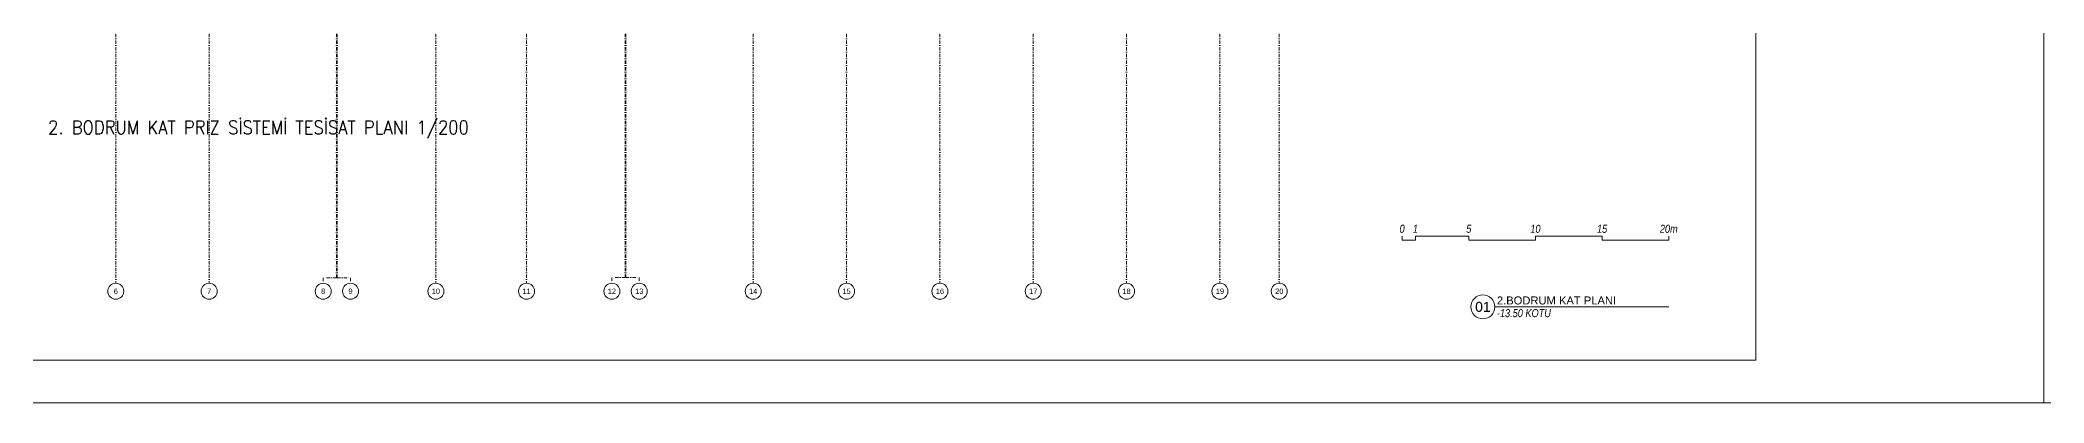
# Model space of a CAD drawing. Header units: metres. Extents: x -13194 to 152406, y -14653 to 29421.
# Drawn here: x 3132 to 18159, y -4219 to -1500 of the extents above; entities that cross this region are included whole.
import ezdxf
from ezdxf.enums import TextEntityAlignment as Align

# ---------------------------------------------------------------- set-up
doc = ezdxf.new("R2010")
doc.units = ezdxf.units.M
doc.header["$LTSCALE"] = 100
doc.header["$MEASUREMENT"] = 0
doc.linetypes.add('DASHDOT2', pattern=[0.5, 0.25, -0.125, 0, -0.125])
doc.layers.get('0').update_dxf_attribs({"color": 9, "lineweight": 9})
for name, color, linetype, lineweight in [('03', 18, 'Continuous', 9), ('21', 9, 'Continuous', 9), ('24', 9, 'DASHDOT2', 9), ('40A', 9, 'Continuous', 9), ('E-YAZI', 7, 'Continuous', 30)]:
    doc.layers.add(name, color=color, linetype=linetype, lineweight=lineweight)
doc.styles.add('Arial', font='arial.ttf', dxfattribs={"height": 2.5})
doc.styles.add('E-YAZI', font='txttw.shx')
doc.styles.add('MuuM_TEXT-ITALIC', font='ARIALNI.TTF')

# ---------------------------------------------------------------- blocks, each defined once
blk = doc.blocks.new('0_drawinglabel')
blk.add_lwpolyline([(3, 0), (46.46, 0)])
blk.add_circle((0, 0), 3)
at = {"style": 'Arial'}
blk.add_attdef('CIZIMNO', text='', height=2.5, dxfattribs=at).set_placement((0, 0), align=Align.MIDDLE)
blk.add_attdef('CIZIMADI', text='', height=2, dxfattribs=at).set_placement((3.5, 0), align=Align.BOTTOM_LEFT)
blk.add_attdef('OLCEK', text='', height=2, dxfattribs=at).set_placement((46.46, 0), align=Align.BOTTOM_RIGHT)
at = {"style": 'MuuM_TEXT-ITALIC'}
blk.add_attdef('DRAWINGNAME', text='', height=2, dxfattribs=at).set_placement((3.5, -0.59), align=Align.TOP_LEFT)
blk.add_attdef('SCALE', text='', height=2, dxfattribs=at).set_placement((46.46, -0.59), align=Align.TOP_RIGHT)
blk = doc.blocks.new('0_graphicscale')
blk.add_lwpolyline([(0, 3), (0, 0), (10, 0), (10, 3), (50, 3), (50, 0), (100, 0), (100, 3), (150, 3), (150, 0), (200, 0), (200, 3)])
at = {"style": 'MuuM_TEXT-ITALIC'}
for s, p in [('0', (0, 8.5)), ('1', (10, 8.5)), ('5', (50, 8.5)), ('10', (100, 8.5)), ('15', (150, 8.5)), ('20m', (200, 8.5))]:
    blk.add_text(s, height=6, dxfattribs=at).set_placement(p, align=Align.MIDDLE_CENTER)
blk = doc.blocks.new('0_aks')
at = {"linetype": 'Continuous'}
blk.add_circle((0, 0), 3, dxfattribs=at)
at = {"style": 'Arial'}
blk.add_attdef('AKS', text='', height=2, dxfattribs=at).set_placement((0, 0), align=Align.MIDDLE_CENTER)
blk = doc.blocks.new('p-akslar_yeni')
at = {"layer": '24'}
for points in [[(10115, -8575), (10115, -11897)], [(10815, -8575), (10815, -11897)], [(11770, -8575), (11770, -11857)], [(11775, -8575), (11775, -11857)], [(12515, -8575), (12515, -11897)], [(13195, -8575), (13195, -11897)], [(13935, -8575), (13935, -11855), (13835, -11855), (13835, -11897)], [(13940, -8575), (13940, -11855), (14040, -11855), (14040, -11897)], [(14895, -8575), (14895, -11897)], [(15595, -8575), (15595, -11897)], [(16295, -8575), (16295, -11897)], [(16995, -8575), (16995, -11897)], [(17695, -8575), (17695, -11897)], [(18395, -8575), (18395, -11897)], [(18840, -8575), (18840, -11897)], [(11770, -11857), (11670, -11857), (11670, -11897)], [(11775, -11857), (11875, -11857), (11875, -11897)]]:
    blk.add_lwpolyline(points, dxfattribs=at)
at = {"layer": '21', "xscale": 20, "yscale": 20, "zscale": 20}
for p, values in [((10115, -11957), {'AKS': '6'}), ((10815, -11957), {'AKS': '7'}), ((11670, -11957), {'AKS': '8'}), ((11875, -11957), {'AKS': '9'}), ((12515, -11957), {'AKS': '10'}), ((13195, -11957), {'AKS': '11'}), ((13835, -11957), {'AKS': '12'}), ((14040, -11957), {'AKS': '13'}), ((14895, -11957), {'AKS': '14'}), ((15595, -11957), {'AKS': '15'}), ((16295, -11957), {'AKS': '16'}), ((16995, -11957), {'AKS': '17'}), ((17695, -11957), {'AKS': '18'}), ((18395, -11957), {'AKS': '19'}), ((18840, -11957), {'AKS': '20'})]:
    blk.add_blockref('0_aks', p, dxfattribs=at).add_auto_attribs(values)

msp = doc.modelspace()

# ---------------------------------------------------------------- linework, layer by layer
at = {"color": 4}
for points in [[(18159, -4219), (-9841, -4219), (-9841, 12601), (18159, 12601)], [(-9521, 12281), (16000, 12281), (16000, -3899), (-9521, -3899)]]:
    msp.add_lwpolyline(points, close=True, dxfattribs=at)
at = {"layer": '40A'}
for points in [[(18159, -4219), (-9841, -4219), (-9841, 12601), (18159, 12601)], [(46159, -4219), (18159, -4219), (18159, 12601), (46159, 12601)], [(-9521, 12281), (16000, 12281), (16000, -3899), (-9521, -3899)]]:
    msp.add_lwpolyline(points, close=True, dxfattribs=at)

# ---------------------------------------------------------------- block references
at = {"layer": '03', "xscale": 10, "yscale": 10, "zscale": 10}
msp.add_blockref('0_graphicscale', (13346, -2999), dxfattribs=at)
msp.add_blockref('0_graphicscale', (13346, -2999), dxfattribs=at)
at = {"layer": '21'}
ref = msp.add_blockref('0_drawinglabel', (13952, -3499), dxfattribs=dict(at, xscale=30, yscale=30, zscale=30))
ref.add_attrib('CIZIMNO', '01', dxfattribs={"layer": '0', "height": 75, "style": 'Arial'}).set_placement((13952, -3499), align=Align.MIDDLE)
ref.add_attrib('CIZIMADI', '2.BODRUM KAT PLANI', dxfattribs={"layer": '0', "height": 60, "style": 'Arial'}).set_placement((14057, -3499), align=Align.BOTTOM_LEFT)
ref.add_attrib('DRAWINGNAME', '-13.50 KOTU', dxfattribs={"layer": '0', "height": 60, "style": 'MuuM_TEXT-ITALIC'}).set_placement((14057, -3516), align=Align.TOP_LEFT)
ref = msp.add_blockref('0_drawinglabel', (13952, -3499), dxfattribs=dict(at, xscale=30, yscale=30, zscale=30))
ref.add_attrib('CIZIMNO', '01', dxfattribs={"layer": '0', "height": 75, "style": 'Arial'}).set_placement((13952, -3499), align=Align.MIDDLE)
ref.add_attrib('CIZIMADI', '2.BODRUM KAT PLANI', dxfattribs={"layer": '0', "height": 60, "style": 'Arial'}).set_placement((14057, -3499), align=Align.BOTTOM_LEFT)
ref.add_attrib('DRAWINGNAME', '-13.50 KOTU', dxfattribs={"layer": '0', "height": 60, "style": 'MuuM_TEXT-ITALIC'}).set_placement((14057, -3516), align=Align.TOP_LEFT)
at = {"layer": '24'}
msp.add_blockref('p-akslar_yeni', (-6415, 8575), dxfattribs=at)

# ---------------------------------------------------------------- texts
at = {"layer": 'E-YAZI', "color": 4, "style": 'E-YAZI', "width": 0.9}
msp.add_text('2. BODRUM KAT PRIZ SİSTEMİ TESİSAT PLANI 1/200', height=100, dxfattribs=at).set_placement((3192, -2204))

doc.saveas('drawing.dxf')
